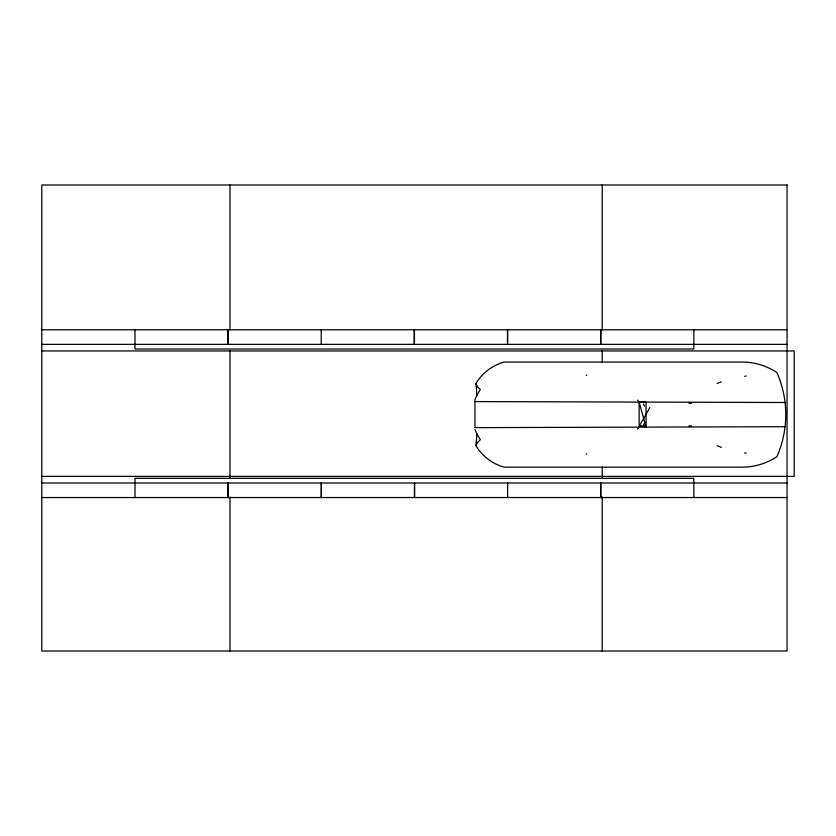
<?xml version="1.0" encoding="UTF-8"?>
<svg xmlns="http://www.w3.org/2000/svg" width="836" height="836" viewBox="0 0 836 836"><rect width="100%" height="100%" fill="white"/><g stroke="black" fill="none" stroke-linecap="round" stroke-linejoin="round"><path stroke-width="1.25" d="M784.962 402.503L474.963 401.583L474.963 399.692L476.969 395.229L475.935 383.63C482.1 373.034 492.571 365.102 504.432 362.03L741.814 362.03C754.239 361.957 766.654 365.698 776.978 372.616C788.672 399.462 788.672 429.756 776.978 456.592C766.654 463.52 754.239 467.251 741.814 467.188L504.432 467.188C492.571 464.116 482.1 456.174 475.935 445.588L476.969 433.988L474.963 429.516M475.935 445.588L477.607 442.286L480.313 439.767L476.969 433.988M643.448 425.179L644.504 422.985M476.969 395.229L480.313 389.451L477.607 386.922L475.935 383.63M637.628 400.089L639.143 402.064L639.143 426.297L649.802 407.634M637.628 429.129L639.143 427.144M640.261 425.911L639.906 426.297L646.061 426.297M717.069 383.515L721.322 381.906M586.14 454.094L586.83 453.927M744.636 376.325L746.172 376.001M639.268 426.297L645.476 426.255M688.916 425.952L691.466 425.932M474.963 427.635L784.962 426.705M41.8 329.792L787.052 329.792M41.8 344.348L787.052 344.348M41.8 350.953L794.2 350.953L794.2 476.395L41.8 476.395M41.8 482.999L787.052 482.999M41.8 497.545L787.052 497.545M688.916 403.255L691.466 403.276M744.636 452.893L746.172 453.206M586.14 375.113L586.83 375.28M721.322 447.302L717.069 445.692M643.448 404.039L644.504 406.223M645.831 426.297L639.143 402.064L646.061 402.064L646.061 427.123M693.849 329.792L693.849 349.009L135.004 349.009L135.004 329.792M693.849 497.545L693.849 478.338L135.004 478.338L135.004 497.545M602.213 184.996L602.213 329.886M602.213 350.775L602.213 362.521M602.213 466.948L602.213 477.398M602.213 496.971L602.213 651.004M600.833 329.792L600.833 344.348M600.833 482.999L600.833 497.545M600.645 329.792L600.645 344.348M600.645 482.999L600.645 497.545M507.63 329.792L507.63 344.348M507.63 482.999L507.63 497.545M507.442 329.792L507.442 344.348M474.963 401.761L474.963 427.447M414.614 482.999L414.614 497.545M414.426 329.792L414.426 344.348M414.426 482.999L414.426 497.545M414.248 329.792L414.248 344.348M321.411 482.999L321.411 497.545M321.223 329.792L321.223 344.348M321.223 482.999L321.223 497.545M229.984 184.996L229.984 329.886M229.984 350.775L229.984 477.398M229.984 496.971L229.984 651.004M228.207 329.792L228.207 344.348M228.207 482.999L228.207 497.545M228.019 329.792L228.019 344.348M228.019 482.999L228.019 497.545M787.052 184.996L41.8 184.996L41.8 651.004L787.052 651.004L787.052 184.996"/></g></svg>
